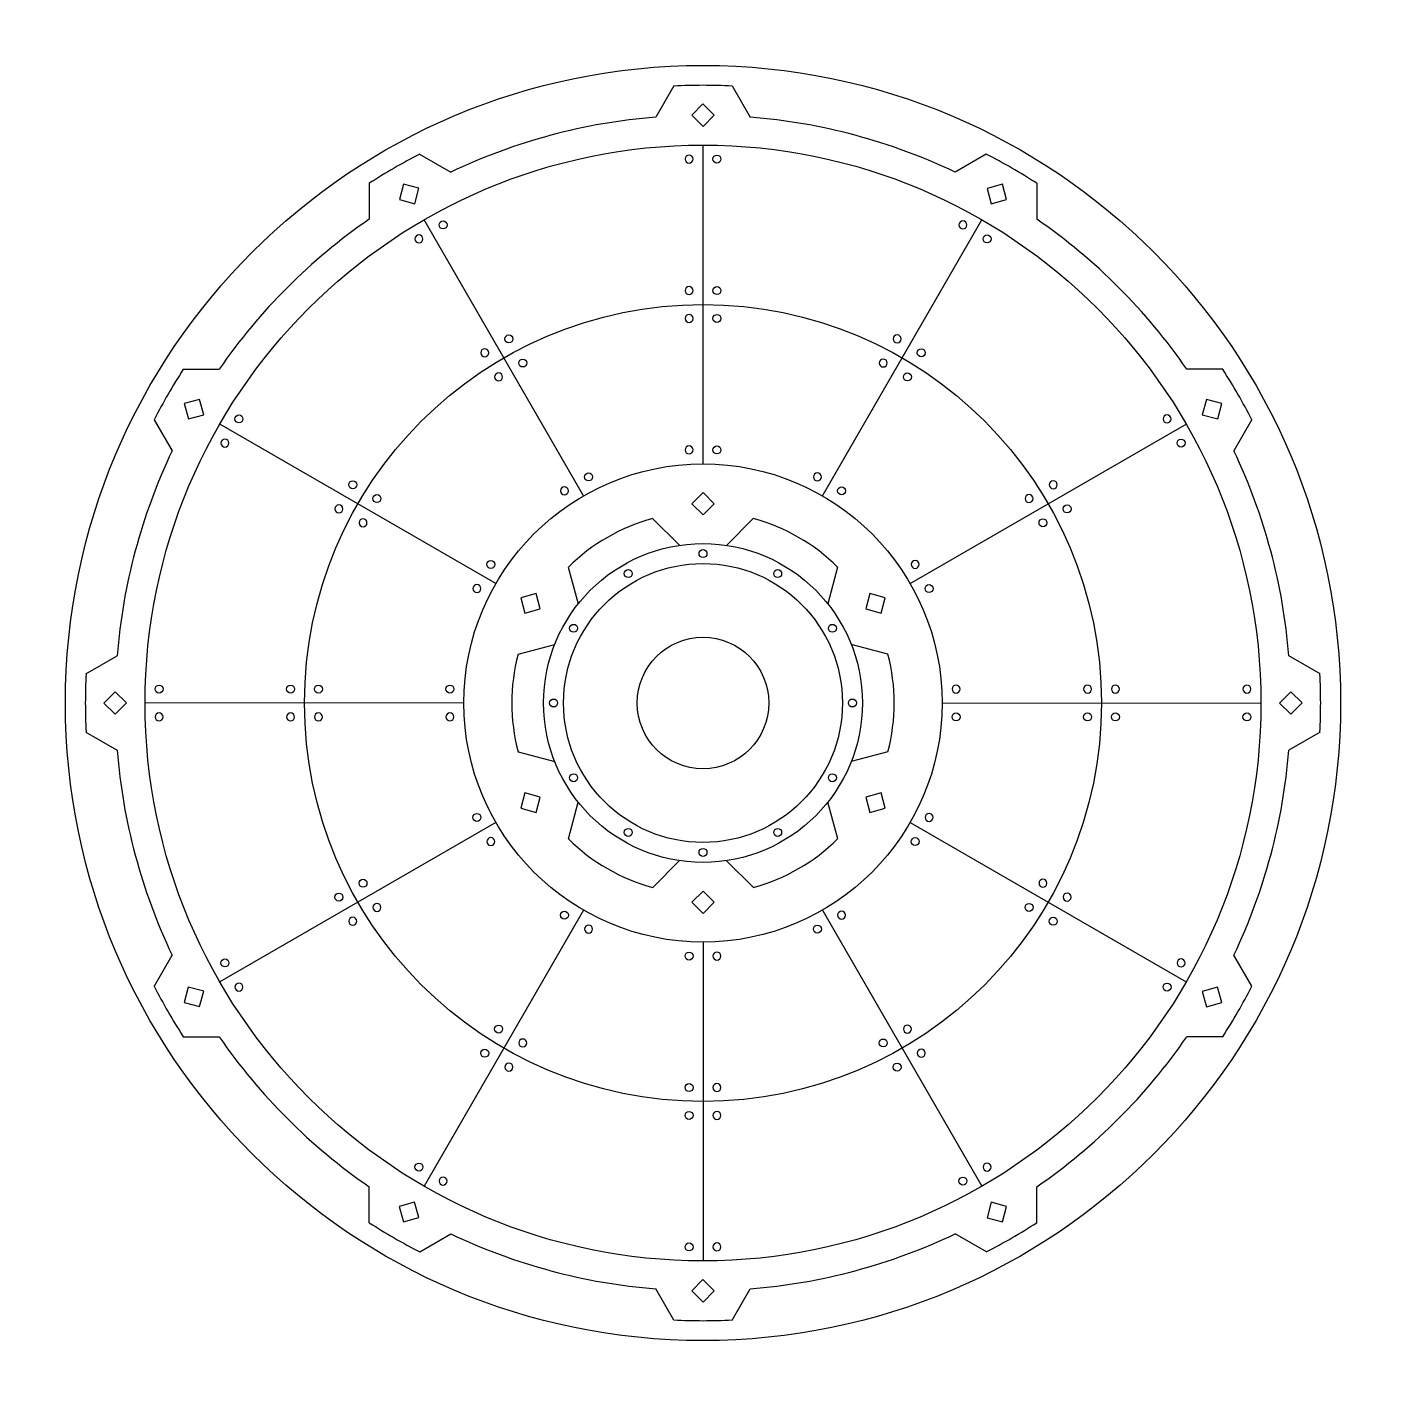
# Model space of a CAD drawing. Header units: inches. Extents: x -8.5 to 8.5, y -8.5 to 8.5.
import ezdxf

# ---------------------------------------------------------------- set-up
doc = ezdxf.new("R2010")
doc.units = ezdxf.units.IN
doc.header["$MEASUREMENT"] = 0
doc.layers.get('0').update_dxf_attribs({"color": 6})

# ---------------------------------------------------------------- blocks, each defined once
blk = doc.blocks.new('*U1')
blk.add_line((0, -1.125), (0, 2.875))
blk = doc.blocks.new('*U2')
at = {"color": 0, "linetype": 'ByBlock', "lineweight": -2, "transparency": 16777216}
blk.add_blockref('*U1', (0, 4.125), dxfattribs=at)
for p, rotation in [((-2.062, 3.572), 29.99999999999995), ((2.062, 3.572), 330.0000000000001), ((-3.572, 2.062), 59.99999999999999), ((3.572, 2.062), 299.9999999999999), ((-4.125, 0), 89.99999999999994), ((4.125, 0), 269.9999999999999), ((-3.572, -2.062), 120), ((3.572, -2.062), 240), ((-2.062, -3.572), 150), ((2.062, -3.572), 209.9999999999999), ((0, -4.125), 180)]:
    blk.add_blockref('*U1', p, dxfattribs=dict(at, rotation=rotation))
blk = doc.blocks.new('*U3')
blk.add_circle((0, 0), 0.05)
blk = doc.blocks.new('*U4')
at = {"color": 0, "linetype": 'ByBlock', "lineweight": -2, "transparency": 16777216}
blk.add_blockref('*U3', (0, 1.875), dxfattribs=at)
for p, rotation in [((-0.938, 1.624), 29.99999999999999), ((0.937, 1.624), 329.9999999999999), ((-1.624, 0.937), 60.00000000000001), ((1.624, 0.937), 300.0000000000001), ((-1.875, 0), 89.99999999999997), ((1.875, 0), 269.9999999999999), ((-1.624, -0.938), 120), ((1.624, -0.938), 239.9999999999999), ((-0.938, -1.624), 150), ((0.937, -1.624), 210), ((0, -1.875), 180)]:
    blk.add_blockref('*U3', p, dxfattribs=dict(at, rotation=rotation))
blk = doc.blocks.new('*U14')
blk.add_lwpolyline([(0, 0.141), (-0.141, 0), (0, -0.141), (0.141, 0)], close=True)
blk = doc.blocks.new('*U15')
at = {"color": 0, "linetype": 'ByBlock', "lineweight": -2, "transparency": 16777216}
blk.add_blockref('*U14', (0, 2.5), dxfattribs=at)
for p, rotation in [((-2.165, 1.25), 60.00000000000001), ((2.165, 1.25), 299.9999999999999), ((-2.165, -1.25), 120), ((2.165, -1.25), 239.9999999999999), ((0, -2.5), 180)]:
    blk.add_blockref('*U14', p, dxfattribs=dict(at, rotation=rotation))
blk = doc.blocks.new('*U20')
blk.add_lwpolyline([(-0.071, 0.122), (-0.122, -0.071), (0.071, -0.122), (0.122, 0.071)], close=True)
blk = doc.blocks.new('*U21')
at = {"color": 0, "linetype": 'ByBlock', "lineweight": -2, "transparency": 16777216}
for p, rotation in [((0, 7.375), 329.9999999999999), ((3.687, 6.387), 299.9999999999999), ((-6.387, 3.687), 30), ((6.387, 3.687), 269.9999999999999), ((-7.375, 0), 59.99999999999999), ((7.375, 0), 240), ((6.387, -3.688), 210), ((-6.387, -3.688), 90), ((-3.688, -6.387), 120), ((3.687, -6.387), 180), ((0, -7.375), 150)]:
    blk.add_blockref('*U20', p, dxfattribs=dict(at, rotation=rotation))
blk.add_blockref('*U20', (-3.688, 6.387), dxfattribs=at)
blk = doc.blocks.new('*U40')
for p, q in [((0.36, 0.536), (0.698, 0.199)), ((-0.698, -0.075), (-0.574, -0.536))]:
    blk.add_line(p, q)
blk.add_arc((0.992, -1.78), 2.4, 105.2551, 134.7449)
blk = doc.blocks.new('*U41')
at = {"color": 0, "linetype": 'ByBlock', "lineweight": -2, "transparency": 16777216}
for p, rotation in [((1.045, 1.749), 299.9999999999999), ((-2.037, 0.031), 59.99999999999999), ((2.037, -0.031), 239.9999999999999), ((-1.045, -1.749), 120), ((0.992, -1.78), 180)]:
    blk.add_blockref('*U40', p, dxfattribs=dict(at, rotation=rotation))
blk.add_blockref('*U40', (-0.992, 1.78), dxfattribs=at)
blk = doc.blocks.new('*U42')
for p, q in [((-1.595, 0.54), (-1.368, 0.149)), ((1.595, -0.315), (1.203, -0.54))]:
    blk.add_line(p, q)
blk.add_arc((-1.96, -7.202), 7.375, 64.6039, 85.3961)
blk = doc.blocks.new('*U43')
at = {"color": 0, "linetype": 'ByBlock', "lineweight": -2, "transparency": 16777216}
for p, rotation in [((-1.904, 7.217), 30), ((-5.257, 5.298), 59.99999999999999), ((5.298, 5.257), 329.9999999999999), ((-7.202, 1.96), 90), ((7.217, 1.904), 299.9999999999999), ((-7.217, -1.904), 120), ((7.202, -1.96), 270), ((5.257, -5.298), 239.9999999999999), ((-5.298, -5.257), 150), ((1.904, -7.217), 210), ((-1.96, -7.202), 180)]:
    blk.add_blockref('*U42', p, dxfattribs=dict(at, rotation=rotation))
blk.add_blockref('*U42', (1.96, 7.202), dxfattribs=at)
blk = doc.blocks.new('*U54')
blk.add_circle((0, 0), 0.05)
blk = doc.blocks.new('*U55')
at = {"color": 0, "linetype": 'ByBlock', "lineweight": -2, "transparency": 16777216}
for p in [(0, 2), (0, 0)]:
    blk.add_blockref('*U54', p, dxfattribs=at)
blk = doc.blocks.new('*U56')
blk.add_circle((0, 0), 0.05)
blk = doc.blocks.new('*U57')
at = {"color": 0, "linetype": 'ByBlock', "lineweight": -2, "transparency": 16777216}
for p in [(0, 2), (0, 0)]:
    blk.add_blockref('*U56', p, dxfattribs=at)
blk = doc.blocks.new('*U58')
blk.add_circle((0, 0), 0.05)
blk = doc.blocks.new('*U59')
at = {"color": 0, "linetype": 'ByBlock', "lineweight": -2, "transparency": 16777216}
for p in [(0, 2), (0, 0)]:
    blk.add_blockref('*U58', p, dxfattribs=at)
blk = doc.blocks.new('*U60')
blk.add_circle((0, 0), 0.05)
blk = doc.blocks.new('*U61')
at = {"color": 0, "linetype": 'ByBlock', "lineweight": -2, "transparency": 16777216}
for p in [(0, 2), (0, 0)]:
    blk.add_blockref('*U60', p, dxfattribs=at)
blk = doc.blocks.new('*U52')
at = {"xscale": -1}
for name, p in [('*U61', (-0.175, -0.175)), ('*U57', (-0.175, -1.825))]:
    blk.add_blockref(name, p, dxfattribs=at)
for name, p in [('*U59', (0.175, -0.175)), ('*U55', (0.175, -1.825))]:
    blk.add_blockref(name, p)
blk = doc.blocks.new('*U53')
at = {"color": 0, "linetype": 'ByBlock', "lineweight": -2, "transparency": 16777216}
blk.add_blockref('*U52', (0, 5), dxfattribs=at)
for p, rotation in [((-2.5, 4.33), 30), ((2.5, 4.33), 329.9999999999999), ((-4.33, 2.5), 60.00000000000001), ((4.33, 2.5), 300.0000000000001), ((-5, 0), 89.99999999999997), ((5, 0), 270.0000000000001), ((-4.33, -2.5), 120), ((4.33, -2.5), 239.9999999999999), ((-2.5, -4.33), 150), ((2.5, -4.33), 210), ((0, -5), 180)]:
    blk.add_blockref('*U52', p, dxfattribs=dict(at, rotation=rotation))

msp = doc.modelspace()

# ---------------------------------------------------------------- linework, layer by layer
for radius in [8, 7, 5, 3, 2, 1.75, 0.825]:
    msp.add_circle((0, 0), radius)
for start, end in [(87.2986, 92.7014), (117.2986, 122.7014), (57.2986, 62.7014), (147.2986, 152.7014), (27.2986, 32.7014), (177.2986, 182.7014), (357.2986, 2.7014), (207.2986, 212.7014), (327.2986, 332.7014), (237.2986, 242.7014), (297.2986, 302.7014), (267.2986, 272.7014)]:
    msp.add_arc((0, 0), 7.75, start, end)

# ---------------------------------------------------------------- block references
for name in ['*U43', '*U21', '*U2', '*U53', '*U41', '*U15', '*U4']:
    msp.add_blockref(name, (0, 0))

doc.saveas('drawing.dxf')
